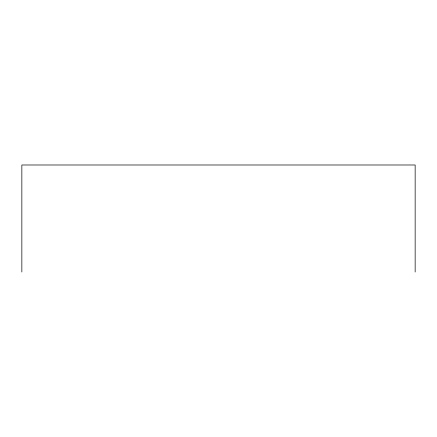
<?xml version="1.0" encoding="UTF-8"?>
<svg xmlns="http://www.w3.org/2000/svg" width="437" height="437" viewBox="0 0 437 437"><rect width="100%" height="100%" fill="white"/><g stroke="black" fill="none" stroke-linecap="round" stroke-linejoin="round"><path stroke-width="0.66" d="M415.15 272.011L415.15 164.989L21.85 164.989L21.85 272.011"/></g></svg>
